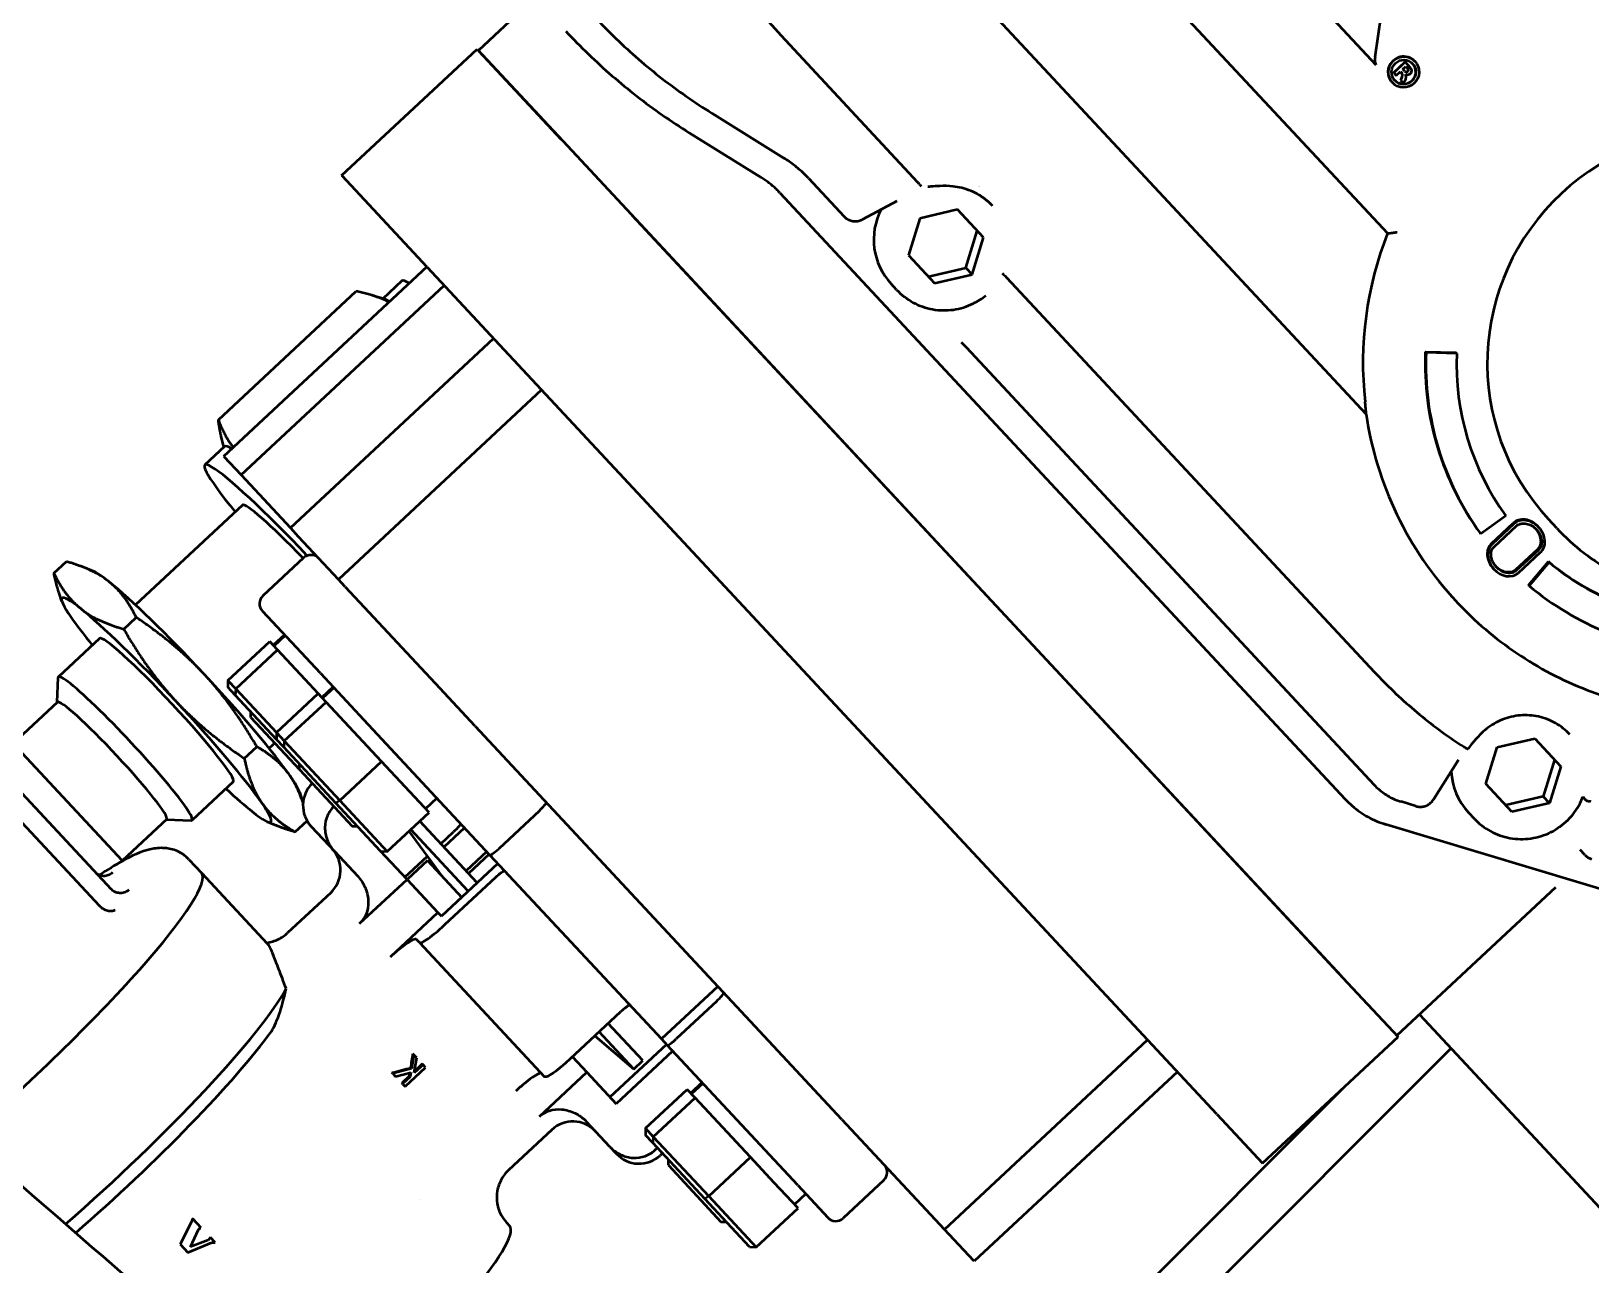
# Model space of a CAD drawing. Header units: inches. Extents: x 11 to 1621, y 11 to 1332.
# Drawn here: x 1280.758 to 1284.736, y 399.071 to 402.217 of the extents above; entities that cross this region are included whole.
import ezdxf

# ---------------------------------------------------------------- set-up
doc = ezdxf.new("R2010")
doc.units = ezdxf.units.IN
doc.header["$LTSCALE"] = 48
doc.header["$MEASUREMENT"] = 0
doc.layers.add('Visible (ANSI)', color=7, linetype='Continuous', lineweight=50)

msp = doc.modelspace()

# ---------------------------------------------------------------- linework, layer by layer
at = {"layer": 'Visible (ANSI)'}
for p, q in [((1282.501214, 403.541894), (1284.217169, 401.701757)), ((1284.162608, 401.240719), (1282.423725, 403.105443)), ((1284.185687, 402.152081), (1284.209624, 402.31575)), ((1282.031011, 402.29188), (1281.898226, 402.168056)), ((1284.079414, 402.247158), (1284.187138, 402.131638)), ((1283.019457, 401.831596), (1282.670322, 402.205998)), ((1281.54943, 401.849364), (1281.894951, 402.171568)), ((1281.894951, 402.171568), (1281.8961, 402.170336)), ((1281.8961, 402.170336), (1282.113389, 401.937322)), ((1282.109885, 401.94108), (1281.899605, 402.166578)), ((1284.232842, 402.111469), (1284.262323, 402.13896)), ((1284.262498, 402.138772), (1284.233018, 402.111281)), ((1284.23946, 402.104372), (1284.250167, 402.114465)), ((1284.250167, 402.114465), (1284.2543, 402.110033)), ((1284.256515, 402.120384), (1284.264116, 402.127471)), ((1284.261537, 402.114998), (1284.256515, 402.120384)), ((1284.262498, 402.138772), (1284.262323, 402.13896)), ((1284.276345, 402.123923), (1284.262498, 402.138772)), ((1284.264116, 402.127471), (1284.269711, 402.121471)), ((1284.287556, 402.140154), (1284.287381, 402.140342)), ((1284.229597, 402.086106), (1284.229422, 402.086294)), ((1284.232842, 402.111469), (1284.233018, 402.111281)), ((1284.233018, 402.111281), (1284.23946, 402.104372)), ((1284.25049, 402.092545), (1284.250314, 402.092733)), ((1284.25049, 402.092545), (1284.257537, 402.084988)), ((1282.677594, 401.893842), (1282.494018, 402.008003)), ((1282.619978, 401.844106), (1282.436402, 401.958268)), ((1282.113389, 401.937322), (1282.264016, 401.775795)), ((1281.54943, 401.849364), (1281.550578, 401.848132)), ((1281.767868, 401.615118), (1281.550578, 401.848132)), ((1282.740496, 401.842107), (1282.831048, 401.745002)), ((1282.667138, 401.805319), (1284.109594, 400.258474)), ((1282.264016, 401.775795), (1284.127459, 399.777496)), ((1282.965316, 401.783762), (1282.878251, 401.737229)), ((1283.120024, 401.76214), (1283.024411, 401.739692)), ((1283.186574, 401.690774), (1283.120024, 401.76214)), ((1284.100839, 399.806043), (1282.290637, 401.747247)), ((1283.024411, 401.739692), (1282.995348, 401.645878)), ((1283.14174, 401.613873), (1283.170803, 401.707687)), ((1283.157511, 401.59696), (1283.186574, 401.690774)), ((1282.995348, 401.645878), (1283.061898, 401.574512)), ((1281.766801, 401.616262), (1281.248519, 401.132956)), ((1281.767868, 401.615118), (1281.918494, 401.453591)), ((1283.046127, 401.591425), (1283.14174, 401.613873)), ((1283.061898, 401.574512), (1283.157511, 401.59696)), ((1283.14174, 401.613873), (1283.157511, 401.59696)), ((1281.292855, 401.085412), (1281.811137, 401.568718)), ((1281.703359, 401.580231), (1281.654878, 401.535022)), ((1282.965084, 401.55797), (1282.951065, 401.573004)), ((1283.245341, 401.589366), (1284.183913, 400.582869)), ((1281.23504, 401.226144), (1281.58644, 401.55383)), ((1281.659578, 401.533553), (1281.627815, 401.543484)), ((1283.781938, 399.455292), (1281.918494, 401.453591)), ((1281.418873, 400.950274), (1281.937155, 401.43358)), ((1283.130044, 401.424369), (1283.14231, 401.411215)), ((1283.14231, 401.411215), (1284.182952, 400.295263)), ((1284.313741, 401.399901), (1284.392109, 401.397501)), ((1284.315494, 401.398022), (1284.313741, 401.399901)), ((1284.393861, 401.395622), (1284.315494, 401.398022)), ((1284.393861, 401.395622), (1284.392109, 401.397501)), ((1282.059633, 401.302238), (1281.541351, 400.818932)), ((1281.249028, 401.156561), (1281.242475, 401.184148)), ((1281.250829, 401.15824), (1281.200548, 401.111352)), ((1281.248965, 401.132478), (1281.248519, 401.132956)), ((1281.248965, 401.132478), (1281.292855, 401.085412)), ((1281.292855, 401.085412), (1281.418873, 400.950274)), ((1281.296454, 401.008506), (1281.02361, 400.754075)), ((1284.518991, 400.981315), (1284.455345, 400.934973)), ((1284.482633, 400.910899), (1284.538142, 400.962668)), ((1284.539894, 400.960789), (1284.484385, 400.90902)), ((1284.539894, 400.960789), (1284.538142, 400.962668)), ((1284.64911, 400.949921), (1284.628082, 400.97247)), ((1281.418873, 400.950274), (1281.419549, 400.949549)), ((1281.439619, 400.928026), (1281.419549, 400.949549)), ((1281.541351, 400.818932), (1281.439619, 400.928026)), ((1284.455345, 400.934973), (1284.453593, 400.936852)), ((1284.489173, 400.902452), (1284.54608, 400.955557)), ((1284.603147, 400.951907), (1284.601395, 400.953786)), ((1284.484385, 400.90902), (1284.482633, 400.910899)), ((1284.544122, 400.84355), (1284.601158, 400.896742)), ((1284.60291, 400.894862), (1284.545874, 400.841671)), ((1284.606819, 400.887518), (1284.550483, 400.834985)), ((1284.60291, 400.894862), (1284.601158, 400.896742)), ((1280.815513, 400.834929), (1280.847316, 400.864585)), ((1280.917985, 400.838861), (1280.89432, 400.848638)), ((1281.452437, 400.873871), (1281.348781, 400.77721)), ((1284.487078, 400.847183), (1284.48883, 400.845304)), ((1284.545874, 400.841671), (1284.544122, 400.84355)), ((1284.576874, 400.804649), (1284.627543, 400.864908)), ((1284.629295, 400.863029), (1284.578626, 400.80277)), ((1284.629295, 400.863029), (1284.627543, 400.864908)), ((1281.558848, 400.800169), (1281.541351, 400.818932)), ((1284.578626, 400.80277), (1284.576874, 400.804649)), ((1280.836245, 400.762638), (1280.828142, 400.786926)), ((1281.558848, 400.800169), (1281.800108, 400.541449)), ((1284.392477, 400.763305), (1284.394229, 400.761426)), ((1280.993583, 400.692612), (1281.025385, 400.722268)), ((1281.34742, 400.738259), (1281.348178, 400.737446)), ((1281.495375, 400.579598), (1281.348178, 400.737446)), ((1280.932098, 400.668738), (1280.827017, 400.570749)), ((1281.259425, 400.561303), (1281.365961, 400.66065)), ((1281.385932, 400.639233), (1281.365961, 400.66065)), ((1281.403606, 400.678007), (1281.374813, 400.651157)), ((1281.375606, 400.650306), (1281.4044, 400.677156)), ((1281.405637, 400.67583), (1281.376843, 400.64898)), ((1281.279396, 400.539887), (1281.385932, 400.639233)), ((1281.456611, 400.563439), (1281.385932, 400.639233)), ((1280.824337, 400.505626), (1280.826315, 400.56885)), ((1281.48987, 400.527774), (1281.456611, 400.563439)), ((1281.495375, 400.579598), (1281.594788, 400.47299)), ((1281.259425, 400.561303), (1281.25938, 400.544033)), ((1281.278137, 400.523919), (1281.25938, 400.544033)), ((1281.259425, 400.561303), (1281.279396, 400.539887)), ((1281.279396, 400.539887), (1281.278137, 400.523919)), ((1281.383289, 400.411157), (1281.278137, 400.523919)), ((1281.279396, 400.539887), (1281.383334, 400.428427)), ((1281.383334, 400.428427), (1281.48987, 400.527774)), ((1281.509841, 400.506357), (1281.48987, 400.527774)), ((1281.527515, 400.545131), (1281.498722, 400.518281)), ((1281.499515, 400.51743), (1281.528309, 400.54428)), ((1281.529545, 400.542954), (1281.500752, 400.516104)), ((1281.890351, 400.444676), (1281.800108, 400.541449)), ((1280.824878, 400.506131), (1280.711762, 400.400648)), ((1281.403305, 400.407011), (1281.509841, 400.506357)), ((1281.58052, 400.430563), (1281.509841, 400.506357)), ((1281.317821, 400.466931), (1281.318307, 400.480842)), ((1281.317821, 400.466931), (1281.44173, 400.334055)), ((1281.927546, 400.116151), (1281.594788, 400.47299)), ((1281.890351, 400.444676), (1282.732162, 399.541944)), ((1281.383334, 400.428427), (1281.383289, 400.411157)), ((1281.402046, 400.391043), (1281.383289, 400.411157)), ((1281.383334, 400.428427), (1281.403305, 400.407011)), ((1281.403305, 400.407011), (1281.402046, 400.391043)), ((1281.403305, 400.407011), (1281.544663, 400.255423)), ((1281.651199, 400.354769), (1281.58052, 400.430563)), ((1284.497235, 400.391192), (1284.59285, 400.413641)), ((1284.59285, 400.413641), (1284.659402, 400.342273)), ((1280.647553, 400.365975), (1280.961681, 400.029114)), ((1280.990021, 400.102253), (1280.712032, 400.400359)), ((1281.301201, 400.362731), (1281.333004, 400.392388)), ((1281.378754, 400.401588), (1281.364609, 400.388398)), ((1281.534811, 400.24867), (1281.402046, 400.391043)), ((1284.468171, 400.297375), (1284.497235, 400.391192)), ((1281.44173, 400.334055), (1281.442216, 400.347966)), ((1281.44173, 400.334055), (1281.575982, 400.190088)), ((1281.544663, 400.255423), (1281.651199, 400.354769)), ((1281.711893, 400.289683), (1281.651199, 400.354769)), ((1284.398018, 400.358641), (1284.334695, 400.257784)), ((1284.643631, 400.359185), (1284.614567, 400.265369)), ((1284.659402, 400.342273), (1284.630338, 400.248456)), ((1280.932386, 399.986105), (1280.618258, 400.322966)), ((1281.273097, 400.303061), (1281.168017, 400.205072)), ((1281.772586, 400.224597), (1281.711893, 400.289683)), ((1284.534723, 400.226008), (1284.468171, 400.297375)), ((1281.441821, 400.277115), (1281.449924, 400.252827)), ((1281.544663, 400.255423), (1281.534811, 400.24867)), ((1281.648819, 400.126411), (1281.534811, 400.24867)), ((1281.544663, 400.255423), (1281.666051, 400.125251)), ((1281.792528, 400.26094), (1281.763734, 400.23409)), ((1284.289943, 400.240954), (1284.251751, 400.252475)), ((1284.614567, 400.265369), (1284.518952, 400.24292)), ((1284.630338, 400.248456), (1284.534723, 400.226008)), ((1284.630338, 400.248456), (1284.614567, 400.265369)), ((1281.103406, 400.207446), (1280.99029, 400.101964)), ((1281.102865, 400.206941), (1281.166073, 400.204504)), ((1281.666051, 400.125251), (1281.772586, 400.224597)), ((1282.053811, 400.228977), (1281.950155, 400.132315)), ((1284.423891, 400.224502), (1284.43791, 400.209469)), ((1281.360081, 400.200892), (1281.383746, 400.191115)), ((1281.43075, 400.175168), (1281.461254, 400.203613)), ((1281.472015, 400.18901), (1281.530971, 400.125788)), ((1281.575982, 400.190088), (1281.589893, 400.189602)), ((1281.808704, 400.058865), (1281.721512, 400.176969)), ((1281.872483, 400.023677), (1281.725803, 400.180971)), ((1281.895517, 400.045157), (1281.748838, 400.202452)), ((1281.802524, 400.144881), (1281.83491, 400.175081)), ((1281.862856, 400.185522), (1281.810315, 400.136526)), ((1285.042446, 399.944043), (1284.212729, 400.194334)), ((1281.530971, 400.125788), (1281.590455, 400.061999)), ((1281.716333, 400.054012), (1281.648819, 400.126411)), ((1281.648819, 400.126411), (1281.666051, 400.125251)), ((1281.919471, 400.124811), (1281.866929, 400.075815)), ((1284.720576, 400.116591), (1284.70831, 400.129746)), ((1281.160111, 400.104962), (1281.192056, 400.070705)), ((1281.711098, 400.059625), (1281.768574, 400.113222)), ((1281.768429, 400.102055), (1281.7166, 400.053725)), ((1281.768429, 400.102055), (1281.85592, 400.008232)), ((1281.775404, 400.103971), (1281.770717, 400.099601)), ((1281.948059, 400.094153), (1281.804092, 399.959902)), ((1281.925678, 400.118154), (1281.873136, 400.069158)), ((1281.927546, 400.116151), (1282.365026, 399.647011)), ((1281.192056, 400.070705), (1281.359765, 399.890858)), ((1281.5954, 399.94124), (1281.716333, 400.054012)), ((1281.716333, 400.054012), (1281.795166, 399.969474)), ((1281.813076, 399.938722), (1281.942647, 400.059548)), ((1281.521829, 400.020135), (1281.411691, 399.91743)), ((1284.646012, 400.033593), (1284.240913, 399.655832)), ((1281.674233, 399.856702), (1281.795166, 399.969474)), ((1281.795166, 399.969474), (1281.804092, 399.959902)), ((1281.411646, 399.917389), (1281.411649, 399.917391)), ((1281.747884, 399.893177), (1281.740053, 399.901575)), ((1281.747884, 399.893177), (1282.067332, 399.550611)), ((1282.508994, 399.781262), (1282.365026, 399.647011)), ((1284.127459, 399.777496), (1284.244188, 399.65232)), ((1282.506362, 399.743676), (1282.402705, 399.647014)), ((1282.132524, 399.596156), (1282.262094, 399.716983)), ((1282.318182, 399.591905), (1282.229708, 399.686782)), ((1284.2985, 399.709533), (1285.080267, 398.87119)), ((1282.195758, 399.655123), (1282.295147, 399.570425)), ((1282.295147, 399.570425), (1282.206673, 399.665302)), ((1282.365026, 399.647011), (1282.380096, 399.63085)), ((1283.898666, 399.330116), (1284.244188, 399.65232)), ((1281.733302, 399.606904), (1281.731489, 399.608848)), ((1282.377982, 399.633118), (1282.234014, 399.498866)), ((1282.393726, 399.616234), (1282.249759, 399.481982)), ((1282.712854, 399.274011), (1282.380096, 399.63085)), ((1282.741493, 397.985417), (1284.379136, 399.623061)), ((1283.087021, 399.161404), (1283.605303, 399.64471)), ((1281.727789, 399.571673), (1281.679794, 399.559277)), ((1281.711226, 399.52557), (1281.763602, 399.574411)), ((1281.727789, 399.571673), (1281.726036, 399.573552)), ((1281.733302, 399.606904), (1281.727789, 399.571673)), ((1281.740948, 399.598705), (1281.733302, 399.606904)), ((1281.734423, 399.56026), (1281.740948, 399.598705)), ((1281.757089, 399.581395), (1281.734423, 399.56026)), ((1281.755322, 399.58329), (1281.735137, 399.564467)), ((1281.757089, 399.581395), (1281.755322, 399.58329)), ((1281.763602, 399.574411), (1281.757089, 399.581395)), ((1282.138282, 399.601526), (1282.175104, 399.56204)), ((1282.295147, 399.570425), (1282.318182, 399.591905)), ((1281.679794, 399.559277), (1281.677972, 399.561231)), ((1281.679794, 399.559277), (1281.687156, 399.551382)), ((1281.687156, 399.551382), (1281.726217, 399.561691)), ((1281.722549, 399.552728), (1281.702947, 399.534449)), ((1281.704713, 399.532554), (1281.702947, 399.534449)), ((1281.724316, 399.550834), (1281.704713, 399.532554)), ((1281.704713, 399.532554), (1281.711226, 399.52557)), ((1281.724316, 399.550834), (1281.722549, 399.552728)), ((1281.726217, 399.561691), (1281.724316, 399.550834)), ((1282.054172, 399.449268), (1282.175104, 399.56204)), ((1282.175104, 399.56204), (1282.249759, 399.481982)), ((1282.468696, 399.535838), (1282.439903, 399.508988)), ((1282.440696, 399.508137), (1282.46949, 399.534987)), ((1282.470726, 399.533661), (1282.441933, 399.506811)), ((1282.825714, 399.441621), (1282.732162, 399.541944)), ((1283.681295, 399.563219), (1283.163013, 399.079913)), ((1282.324515, 399.419134), (1282.431051, 399.518481)), ((1282.344486, 399.397718), (1282.451022, 399.497064)), ((1282.451022, 399.497064), (1282.431051, 399.518481)), ((1282.521701, 399.42127), (1282.451022, 399.497064)), ((1284.106922, 399.524318), (1282.672375, 398.089771)), ((1283.781938, 399.455292), (1283.898666, 399.330116)), ((1282.085686, 399.415473), (1281.975467, 399.312692)), ((1282.233775, 399.372122), (1282.174291, 399.435911)), ((1282.324515, 399.419134), (1282.32447, 399.401864)), ((1282.324515, 399.419134), (1282.344486, 399.397718)), ((1282.59238, 399.345476), (1282.521701, 399.42127)), ((1282.825714, 399.441621), (1283.07572, 399.173523)), ((1282.233775, 399.372122), (1282.250675, 399.354)), ((1282.343227, 399.38175), (1282.32447, 399.401864)), ((1282.344486, 399.397718), (1282.343227, 399.38175)), ((1282.475992, 399.239376), (1282.343227, 399.38175)), ((1282.344486, 399.397718), (1282.485845, 399.24613)), ((1282.34913, 399.363874), (1282.354889, 399.369244)), ((1282.367721, 399.355484), (1282.361962, 399.350113)), ((1282.382911, 399.324762), (1282.383397, 399.338673)), ((1282.485845, 399.24613), (1282.59238, 399.345476)), ((1282.653074, 399.28039), (1282.59238, 399.345476)), ((1281.975504, 399.312726), (1281.975508, 399.312729)), ((1282.382911, 399.324762), (1282.517163, 399.180795)), ((1282.713768, 399.215304), (1282.653074, 399.28039)), ((1282.733709, 399.251647), (1282.704916, 399.224797)), ((1282.712854, 399.274011), (1282.789895, 399.191395)), ((1282.932502, 399.286696), (1282.828846, 399.190035)), ((1281.749463, 399.236519), (1281.749487, 399.236541)), ((1282.485845, 399.24613), (1282.475992, 399.239376)), ((1282.59, 399.117118), (1282.475992, 399.239376)), ((1282.485845, 399.24613), (1282.607232, 399.115958)), ((1282.607232, 399.115958), (1282.713768, 399.215304)), ((1281.166485, 399.180713), (1281.13792, 399.123676)), ((1281.166485, 399.180713), (1281.166034, 399.181196)), ((1281.168177, 399.186183), (1281.166485, 399.180713)), ((1281.168177, 399.186183), (1281.167682, 399.186715)), ((1281.170979, 399.187794), (1281.170453, 399.188358)), ((1281.19152, 399.165767), (1281.170979, 399.187794)), ((1281.969867, 399.178877), (1281.969867, 399.178877)), ((1281.969867, 399.178877), (1281.977853, 399.170313)), ((1282.517163, 399.180795), (1282.531074, 399.180309)), ((1283.087021, 399.161404), (1283.07572, 399.173523)), ((1281.163937, 399.117043), (1281.184806, 399.161255)), ((1281.209132, 399.134015), (1281.163937, 399.117043)), ((1281.184806, 399.161255), (1281.185816, 399.162469)), ((1281.185816, 399.162469), (1281.186929, 399.163413)), ((1281.186929, 399.163413), (1281.18862, 399.164575)), ((1281.18862, 399.164575), (1281.189406, 399.164582)), ((1281.189406, 399.164582), (1281.190287, 399.164617)), ((1281.209132, 399.134015), (1281.208687, 399.134492)), ((1281.215296, 399.14027), (1281.209132, 399.134015)), ((1281.215296, 399.14027), (1281.21477, 399.140834)), ((1281.226597, 399.128151), (1281.215296, 399.14027)), ((1283.14936, 399.094554), (1283.087021, 399.161404)), ((1281.13792, 399.123676), (1281.137744, 399.123865)), ((1281.13792, 399.123676), (1281.157432, 399.102752)), ((1281.157432, 399.102752), (1281.218404, 399.127769)), ((1281.218404, 399.127769), (1281.226597, 399.128151)), ((1282.59, 399.117118), (1282.607232, 399.115958)), ((1283.163013, 399.079913), (1283.14936, 399.094554))]:
    msp.add_line(p, q, dxfattribs=at)
for radius in [48.3125, 46.34375, 42.829288, 42.579288, 42.279288]:
    msp.add_circle((1247.196979, 358.380235), radius, dxfattribs=at)
for centre, radius, start, end in [((1281.471232, 400.853716), 0.027559, 43, 133), ((1281.367576, 400.757055), 0.027559, 133, 223), ((1247.196979, 358.380235), 51.6875, 46.9055918, 54.6749842), ((1281.529602, 400.242711), 0.07874, 134.432544, 223), ((1281.468129, 400.077722), 0.07874, 313, 43), ((1247.196979, 358.380235), 50.625, 46.945601, 54.5628914), ((1282.139387, 399.357886), 0.07874, 43, 133), ((1282.308261, 399.4077), 0.07874, 223, 313), ((1282.913707, 399.306851), 0.027559, 313, 43), ((1282.81005, 399.21019), 0.027559, 223, 313)]:
    msp.add_arc(centre, radius, start, end, dxfattribs=at)
for centre, major_axis, ratio, start_param, end_param in [((1283.678093, 403.145759), (-1.007771, -0.939762), 0.99144486, 5.46154552, 6.28318531), ((1284.258401, 402.113318), (-0.028979, -0.027024), 0.99144486, 3.14159265, 6.28318531), ((1284.220979, 402.144605), (-0.026537, -0.024746), 0.99144486, 5.31991344, 5.89561957), ((1284.258401, 402.113318), (-0.022737, -0.021203), 0.99144486, 0.00416795, 3.1374247), ((1284.265187, 402.118754), (-0.003826, -0.003568), 0.99144486, 0, 2.97860611), ((1284.265362, 402.118566), (0.004349, 0.002905), 0.99189357, 3.3045792, 6.28318531), ((1284.268409, 402.116542), (0.007936, 0.007381), 0.99144489, 4.81972955, 6.28318531), ((1284.238672, 402.104314), (0.012114, 0.011296), 0.99144486, 4.74959276, 5.89483034), ((1284.238847, 402.104126), (0.015452, 0.005907), 0.99389083, 5.13794773, 6.28318531), ((1284.243593, 402.10041), (-0.015337, -0.014302), 0.99144486, 1.55551718, 2.72120886), ((1284.268351, 402.118253), (-0.008818, -0.008254), 0.99144492, 0.39684615, 1.57079633), ((1285.059983, 401.375225), (0.431902, 0.402755), 0.99144486, 0, 3.14159265), ((1283.073438, 401.687118), (0.122372, 0.114114), 0.99144486, 0.17342022, 0.17348712), ((1283.073438, 401.687118), (-0.122372, -0.114114), 0.99144486, 5.05902579, 6.28318531), ((1283.094466, 401.664568), (0.115174, 0.107401), 0.99144486, 0, 0.00002405), ((1285.056479, 401.378984), (-0.662249, -0.617558), 0.99144486, 5.16218584, 5.64696599), ((1281.969764, 401.294546), (-0.266406, 0.285685), 0.08492035, 5.98781034, 6.28318531), ((1281.919483, 401.247658), (-0.266406, 0.285685), 0.08492035, 5.98781034, 6.13502424), ((1285.058231, 401.377104), (-0.547076, -0.510156), 0.99144486, 5.49778714, 6.16101226), ((1285.059983, 401.375225), (-0.547076, -0.510156), 0.99144486, 5.49778714, 6.16101226), ((1285.059983, 401.375225), (-0.489489, -0.456456), 0.99144486, 5.49778714, 6.16101226), ((1285.054726, 401.380863), (-0.662249, -0.617558), 0.99144486, 5.68451725, 6.28318531), ((1281.517234, 400.872555), (-0.266406, 0.285685), 0.08492035, 5.98781034, 6.28318531), ((1281.466953, 400.825667), (-0.266406, 0.285685), 0.08492035, 4.82265979, 7.15948337), ((1281.466953, 400.825667), (-0.1705, 0.182838), 0.08492035, 4.89400286, 6.28318531), ((1284.572361, 400.927622), (0.034521, -0.034751), 0.7975631, 1.53200562, 3.13079937), ((1284.574114, 400.925743), (0.034521, -0.034751), 0.7975631, 1.53200562, 3.13079937), ((1284.575019, 400.924772), (0.032258, -0.036861), 0.79756308, 6.26774272, 7.89268932), ((1284.515206, 400.874318), (0.032258, -0.036861), 0.79756308, 3.15238793, 4.75109667), ((1284.516958, 400.872439), (0.032258, -0.036861), 0.79756308, 3.15238793, 4.75109667), ((1284.517861, 400.871471), (0.034521, -0.034751), 0.79756308, 4.67368129, 6.21734593), ((1285.058231, 401.377104), (-0.489489, -0.456456), 0.99144486, 0.12217305, 0.43633231), ((1285.059983, 401.375225), (-0.489489, -0.456456), 0.99144486, 0.12217305, 0.43633231), ((1281.175469, 400.553853), (-0.266406, 0.285685), 0.08492035, 5.75958653, 6.09937959), ((1281.175469, 400.553853), (0.266406, -0.285685), 0.08492035, 1.57079633, 2.61799388), ((1285.059983, 401.375225), (-0.547076, -0.510156), 0.99144486, 0.12217305, 0.43633231), ((1281.102597, 400.4859), (-0.266406, 0.285685), 0.08492035, 5.75958653, 6.80678408), ((1281.102597, 400.4859), (0.266406, -0.285685), 0.08492035, 3.66519143, 4.01789071), ((1281.102597, 400.4859), (-0.266406, 0.285685), 0.08492035, 4.71238898, 5.75958653), ((1281.102597, 400.4859), (0.1705, -0.182838), 0.08492035, 0, 3.14159265), ((1280.997517, 400.387911), (0.1705, -0.182838), 0.08492035, 6.19785357, 9.51010969), ((1281.175469, 400.553853), (0.266406, -0.285685), 0.08492035, 0.52359878, 1.57079633), ((1280.964142, 400.356788), (0.139264, -0.149342), 0.08492035, 0, 3.14159265), ((1281.102597, 400.4859), (-0.266406, 0.285685), 0.08492035, 3.66519143, 4.71238898), ((1284.546263, 400.338616), (-0.122372, -0.114114), 0.99144486, 5.58262456, 6.28318531), ((1281.102597, 400.4859), (0.266406, -0.285685), 0.08492035, 5.40688725, 5.75958653), ((1281.175469, 400.553853), (0.266406, -0.285685), 0.08492035, 0.18380571, 0.52359878), ((1281.102597, 400.4859), (0.266406, -0.285685), 0.08492035, 5.75958653, 6.80678408), ((1282.051358, 400.231607), (0.020155, 0.018795), 0.13052619, 4.71238898, 6.28318531), ((1281.947701, 400.134946), (-0.020155, -0.018795), 0.13052619, 0, 1.57079633), ((1280.986605, 400.099067), (-0.03751, 0.040224), 0.08492035, 4.68610738, 4.71238898), ((1280.68817, 399.600824), (0.503885, 0.469881), 0.13052619, 4.40185872, 6.28318531), ((1280.68817, 399.600824), (0.503885, 0.469881), 0.13052619, 4.40185872, 6.28318531), ((1280.914445, 399.358174), (0.503885, 0.469881), 0.13052619, 4.45497705, 5.92604069), ((1282.503908, 399.746306), (0.020155, 0.018795), 0.13052619, 4.71238898, 6.28318531), ((1280.941066, 399.329627), (-0.475092, -0.44303), 0.13052619, 1.30307097, 2.56237613), ((1282.400252, 399.649645), (-0.020155, -0.018795), 0.13052619, 0, 1.57079633), ((1281.630157, 399.673644), (-0.157015, -1.061421), 0.10236949, 1.49150932, 1.5248609), ((1281.569903, 399.744912), (-1.733513, -0.434332), 0.11446195, 1.60448149, 1.63227825), ((1281.689029, 399.610818), (-0.115393, -0.670897), 0.06317332, 1.49497394, 1.5075119), ((1281.170308, 399.185707), (0.000671, 0.002087), 0.99555668, 0, 1.65411867), ((1281.502761, 398.727282), (0.475092, 0.44303), 0.13052619, 4.56932724, 6.28318531)]:
    msp.add_ellipse(centre, major_axis=major_axis, ratio=ratio, start_param=start_param, end_param=end_param, dxfattribs=at)
for major_axis in [(0.028979, 0.027024), (0.022737, 0.021203)]:
    msp.add_ellipse((1284.258577, 402.11313), major_axis=major_axis, ratio=0.99144486, dxfattribs=at)
for points, knots in [([(1282.194852, 402.254056), (1282.212512, 402.235118), (1282.230672, 402.216647), (1282.267941, 402.180689), (1282.287052, 402.163201), (1282.32617, 402.129258), (1282.346179, 402.112801), (1282.387038, 402.080966), (1282.40789, 402.065586), (1282.450379, 402.035946), (1282.472017, 402.021685), (1282.494018, 402.008003)], [4.712388983, 4.712388983, 4.712388983, 4.712388983, 4.76474886, 4.76474886, 4.817108737, 4.817108737, 4.869468614, 4.869468614, 4.921828491, 4.921828491, 4.974188368, 4.974188368, 4.974188368, 4.974188368]), ([(1281.619212, 398.486213), (1281.568339, 398.533314), (1281.517373, 398.579987), (1281.156158, 398.907791), (1280.843724, 399.175823), (1280.206366, 399.731027), (1279.881965, 400.018295), (1279.332268, 400.552792), (1279.102364, 400.792182), (1278.747836, 401.202809), (1278.617995, 401.362825), (1278.380418, 401.678241), (1278.271656, 401.832319), (1278.121855, 402.05997), (1278.077787, 402.128973), (1278.034577, 402.19877)], [7.56738967, 7.56738967, 7.56738967, 7.56738967, 8.1036812, 8.1036812, 11.36366264, 11.36366264, 14.83606707, 14.83606707, 17.44448539, 17.44448539, 19.00566452, 19.00566452, 20.37682573, 20.37682573, 20.96143669, 20.96143669, 20.96143669, 20.96143669]), ([(1282.121495, 402.217268), (1282.140083, 402.197334), (1282.159198, 402.177891), (1282.198429, 402.14004), (1282.218545, 402.121632), (1282.259722, 402.085902), (1282.280783, 402.06858), (1282.323793, 402.03507), (1282.345742, 402.018881), (1282.390467, 401.987681), (1282.413243, 401.97267), (1282.436402, 401.958268)], [4.712388982, 4.712388982, 4.712388982, 4.712388982, 4.764748859, 4.764748859, 4.817108737, 4.817108737, 4.869468614, 4.869468614, 4.921828491, 4.921828491, 4.974188368, 4.974188368, 4.974188368, 4.974188368]), ([(1282.740496, 401.842107), (1282.736783, 401.846089), (1282.732965, 401.849972), (1282.725129, 401.857533), (1282.721111, 401.86121), (1282.712886, 401.868346), (1282.708679, 401.871806), (1282.700088, 401.8785), (1282.695704, 401.881734), (1282.68677, 401.887966), (1282.68222, 401.890965), (1282.677594, 401.893842)], [1.570796327, 1.570796327, 1.570796327, 1.570796327, 1.623156204, 1.623156204, 1.675516082, 1.675516082, 1.727875959, 1.727875959, 1.780235837, 1.780235837, 1.832595715, 1.832595715, 1.832595715, 1.832595715]), ([(1282.667138, 401.805319), (1282.664355, 401.808304), (1282.661492, 401.811216), (1282.655617, 401.816884), (1282.652605, 401.81964), (1282.646438, 401.824991), (1282.643284, 401.827585), (1282.636843, 401.832604), (1282.633556, 401.835028), (1282.626858, 401.839701), (1282.623446, 401.841949), (1282.619978, 401.844106)], [1.570796327, 1.570796327, 1.570796327, 1.570796327, 1.623156204, 1.623156204, 1.675516082, 1.675516082, 1.727875959, 1.727875959, 1.780235837, 1.780235837, 1.832595715, 1.832595715, 1.832595715, 1.832595715]), ([(1283.024116, 401.825901), (1283.025183, 401.824393), (1283.026327, 401.823147), (1283.027598, 401.8221), (1283.027686, 401.822029), (1283.027773, 401.82196)], [-0.0647177982, -0.0647177982, -0.0647177982, -0.0647177982, -0.0486830326, -0.0486830326, -0.047495252, -0.047495252, -0.047495252, -0.047495252]), ([(1283.176195, 401.799048), (1283.162369, 401.807354), (1283.146901, 401.813605), (1283.123913, 401.8192), (1283.116608, 401.820481), (1283.097622, 401.822696), (1283.085823, 401.822875), (1283.067027, 401.8221), (1283.059333, 401.821369), (1283.05002, 401.820487), (1283.047443, 401.82023), (1283.045018, 401.820019)], [0, 0, 0, 0, 0.124156791, 0.124156791, 0.18033745, 0.18033745, 0.272325394, 0.272325394, 0.348034512, 0.348034512, 0.380829585, 0.380829585, 0.380829585, 0.380829585]), ([(1283.209637, 401.771972), (1283.207675, 401.774076), (1283.205654, 401.776125), (1283.2015, 401.780108), (1283.199368, 401.782041), (1283.194998, 401.785786), (1283.192761, 401.787597), (1283.188188, 401.791093), (1283.185852, 401.792777), (1283.18109, 401.796013), (1283.178664, 401.797565), (1283.176195, 401.799048)], [1.570820379, 1.570820379, 1.570820379, 1.570820379, 1.626221042, 1.626221042, 1.681621706, 1.681621706, 1.737022369, 1.737022369, 1.792423032, 1.792423032, 1.847823695, 1.847823695, 1.847823695, 1.847823695]), ([(1284.64911, 400.949921), (1284.691717, 400.904229), (1284.741731, 400.865461), (1284.851532, 400.805657), (1284.911304, 400.784643), (1285.034606, 400.762463), (1285.098119, 400.761332), (1285.222499, 400.779071), (1285.28334, 400.797976), (1285.396189, 400.853934), (1285.448167, 400.891004), (1285.537957, 400.979573), (1285.575748, 401.031065), (1285.633263, 401.143238), (1285.652988, 401.203896), (1285.67234, 401.328195), (1285.671994, 401.391811), (1285.651264, 401.515525), (1285.630922, 401.575607), (1285.577661, 401.676081), (1285.547762, 401.71806), (1285.512913, 401.75543)], [4.71238898, 4.71238898, 4.71238898, 4.71238898, 5.03139406, 5.03139406, 5.35059984, 5.35059984, 5.67032244, 5.67032244, 5.99066489, 5.99066489, 6.311486, 6.311486, 6.63246431, 6.63246431, 6.95322031, 6.95322031, 7.2734557, 7.2734557, 7.59307009, 7.59307009, 7.85398163, 7.85398163, 7.85398163, 7.85398163]), ([(1282.831048, 401.745002), (1282.833392, 401.742489), (1282.836068, 401.740288), (1282.841902, 401.73666), (1282.845058, 401.735234), (1282.85163, 401.733252), (1282.855044, 401.732695), (1282.861898, 401.732486), (1282.865336, 401.732832), (1282.872004, 401.734397), (1282.875233, 401.735616), (1282.878251, 401.737229)], [4.71238898, 4.71238898, 4.71238898, 4.71238898, 4.97418837, 4.97418837, 5.23598776, 5.23598776, 5.49778714, 5.49778714, 5.75958653, 5.75958653, 6.02138592, 6.02138592, 6.02138592, 6.02138592]), ([(1284.241737, 401.704276), (1284.241689, 401.704266), (1284.24164, 401.704257), (1284.239648, 401.703882), (1284.237686, 401.703534), (1284.233856, 401.7029), (1284.231987, 401.702612), (1284.227644, 401.702006), (1284.225262, 401.701726), (1284.221485, 401.701412), (1284.220025, 401.70135), (1284.217978, 401.701426), (1284.217364, 401.701548), (1284.217169, 401.701757)], [-0.1721933898, -0.1721933898, -0.1721933898, -0.1721933898, -0.1718184134, -0.1718184134, -0.1567125346, -0.1567125346, -0.1418902288, -0.1418902288, -0.1207682679, -0.1207682679, -0.102689002, -0.102689002, -0.0859092065, -0.0859092065, -0.0859092065, -0.0859092065]), ([(1283.239741, 401.594667), (1283.238577, 401.595635), (1283.237533, 401.596669), (1283.236204, 401.598233), (1283.235819, 401.598726), (1283.235461, 401.599223)], [0, 0, 0, 0, 0.0118767035, 0.0118767035, 0.0172490676, 0.0172490676, 0.0172490676, 0.0172490676]), ([(1283.169942, 395.871424), (1282.786393, 396.328523), (1282.398321, 396.787884), (1281.734841, 397.501835), (1281.465662, 397.76994), (1280.930716, 398.264984), (1280.66746, 398.495037), (1280.072, 399.0124), (1279.738315, 399.30025), (1279.241392, 399.76155), (1279.075682, 399.920975), (1278.706313, 400.296328), (1278.503775, 400.516294), (1278.164633, 400.920846), (1278.025467, 401.098059), (1277.818899, 401.382503), (1277.748923, 401.482817), (1277.68038, 401.585283)], [0, 0, 0, 0, 4.55194059, 4.55194059, 7.57945591, 7.57945591, 10.38222915, 10.38222915, 13.85463358, 13.85463358, 15.60562098, 15.60562098, 17.80394448, 17.80394448, 19.38597673, 19.38597673, 20.21481685, 20.21481685, 20.21481685, 20.21481685]), ([(1282.965084, 401.55797), (1282.977158, 401.545023), (1282.99133, 401.534036), (1283.02244, 401.517085), (1283.039375, 401.511128), (1283.074309, 401.504834), (1283.092305, 401.504509), (1283.127548, 401.509524), (1283.144787, 401.514875), (1283.172132, 401.528425), (1283.182861, 401.535351), (1283.192678, 401.543392)], [4.71238898, 4.71238898, 4.71238898, 4.71238898, 5.03124213, 5.03124213, 5.35032609, 5.35032609, 5.67000512, 5.67000512, 5.99039925, 5.99039925, 6.21838113, 6.21838113, 6.21838113, 6.21838113]), ([(1283.239741, 401.594667), (1283.241064, 401.59356), (1283.242381, 401.592366), (1283.244228, 401.590535), (1283.244792, 401.589953), (1283.245341, 401.589366)], [0.2220018111, 0.2220018111, 0.2220018111, 0.2220018111, 0.2356154016, 0.2356154016, 0.2418083512, 0.2418083512, 0.2418083512, 0.2418083512]), ([(1284.162608, 401.240719), (1284.162718, 401.240602), (1284.162796, 401.24069), (1284.162892, 401.241239), (1284.162909, 401.241701), (1284.162883, 401.243512), (1284.162762, 401.245301), (1284.16234, 401.250444), (1284.161924, 401.254572), (1284.161001, 401.26336), (1284.160492, 401.268026), (1284.160012, 401.272367)], [0.205824881, 0.205824881, 0.205824881, 0.205824881, 0.215221093, 0.215221093, 0.224617304, 0.224617304, 0.243409727, 0.243409727, 0.276878183, 0.276878183, 0.310346639, 0.310346639, 0.310346639, 0.310346639]), ([(1284.54608, 400.955557), (1284.548431, 400.957679), (1284.551242, 400.959338), (1284.557811, 400.961601), (1284.561607, 400.96215), (1284.569708, 400.961812), (1284.574005, 400.96092), (1284.582508, 400.957688), (1284.586708, 400.95535), (1284.592915, 400.950633), (1284.595142, 400.948625), (1284.59718, 400.946449)], [0, 0, 0, 0, 0.00030354202, 0.00030354202, 0.00061946464, 0.00061946464, 0.00093538727, 0.00093538727, 0.0012513099, 0.0012513099, 0.00144457289, 0.00144457289, 0.00144457289, 0.00144457289]), ([(1284.601158, 400.896742), (1284.60343, 400.898948), (1284.60527, 400.901644), (1284.60796, 400.90805), (1284.608757, 400.911801), (1284.608952, 400.919906), (1284.608344, 400.924253), (1284.605678, 400.93295), (1284.603621, 400.937294), (1284.599576, 400.943414), (1284.598037, 400.945417), (1284.596365, 400.9473)], [0, 0, 0, 0, 0.00030354202, 0.00030354202, 0.00061946464, 0.00061946464, 0.00093538727, 0.00093538727, 0.0012513099, 0.0012513099, 0.00141451934, 0.00141451934, 0.00141451934, 0.00141451934]), ([(1284.59718, 400.946449), (1284.599217, 400.944272), (1284.601075, 400.941919), (1284.605374, 400.935415), (1284.607431, 400.93107), (1284.610097, 400.922374), (1284.610705, 400.918027), (1284.61051, 400.909922), (1284.609712, 400.90617), (1284.607022, 400.899765), (1284.605182, 400.897069), (1284.60291, 400.894862)], [0, 0, 0, 0, 0.00019559799, 0.00019559799, 0.0005153376, 0.0005153376, 0.0008350772, 0.0008350772, 0.0011548168, 0.0011548168, 0.00146202621, 0.00146202621, 0.00146202621, 0.00146202621]), ([(1284.494787, 400.850852), (1284.492755, 400.853033), (1284.490903, 400.855391), (1284.486619, 400.861905), (1284.484572, 400.866254), (1284.481925, 400.874956), (1284.481327, 400.879305), (1284.48154, 400.887409), (1284.482346, 400.89116), (1284.485051, 400.897559), (1284.486897, 400.900251), (1284.489173, 400.902452)], [0, 0, 0, 0, 0.00019559799, 0.00019559799, 0.0005153376, 0.0005153376, 0.0008350772, 0.0008350772, 0.0011548168, 0.0011548168, 0.00146202621, 0.00146202621, 0.00146202621, 0.00146202621]), ([(1284.544122, 400.84355), (1284.541768, 400.841432), (1284.538954, 400.839777), (1284.532382, 400.837523), (1284.528585, 400.836979), (1284.520485, 400.837329), (1284.516189, 400.838227), (1284.507691, 400.841471), (1284.503495, 400.843815), (1284.497629, 400.848286), (1284.495707, 400.849984), (1284.493917, 400.85181)], [0, 0, 0, 0, 0.00030354202, 0.00030354202, 0.00061946464, 0.00061946464, 0.00093538727, 0.00093538727, 0.0012513099, 0.0012513099, 0.00141702244, 0.00141702244, 0.00141702244, 0.00141702244]), ([(1284.545874, 400.841671), (1284.54352, 400.839553), (1284.540706, 400.837898), (1284.534135, 400.835644), (1284.530338, 400.8351), (1284.522238, 400.83545), (1284.517941, 400.836348), (1284.509443, 400.839592), (1284.505247, 400.841936), (1284.499046, 400.846662), (1284.496823, 400.848673), (1284.494787, 400.850852)], [0, 0, 0, 0, 0.00030354202, 0.00030354202, 0.00061946464, 0.00061946464, 0.00093538727, 0.00093538727, 0.0012513099, 0.0012513099, 0.00144457289, 0.00144457289, 0.00144457289, 0.00144457289]), ([(1284.394229, 400.761426), (1284.440001, 400.712342), (1284.491343, 400.668457), (1284.602604, 400.593274), (1284.662519, 400.56198), (1284.787922, 400.513547), (1284.853407, 400.49641), (1284.98667, 400.477146), (1285.054444, 400.475021), (1285.188895, 400.485884), (1285.255566, 400.498873), (1285.320022, 400.519092)], [4.71238898, 4.71238898, 4.71238898, 4.71238898, 4.93657427, 4.93657427, 5.16075957, 5.16075957, 5.38494486, 5.38494486, 5.60913015, 5.60913015, 5.83331544, 5.83331544, 5.83331544, 5.83331544]), ([(1284.183913, 400.582869), (1284.214961, 400.549575), (1284.248836, 400.517159), (1284.321304, 400.455495), (1284.359926, 400.426265), (1284.401765, 400.398409), (1284.403357, 400.397355), (1284.40495, 400.396304)], [3.96514092, 3.96514092, 3.96514092, 3.96514092, 4.315033056, 4.315033056, 4.664925191, 4.664925191, 4.678737423, 4.678737423, 4.678737423, 4.678737423]), ([(1284.682465, 400.423467), (1284.671856, 400.434844), (1284.659517, 400.444605), (1284.632463, 400.460035), (1284.617752, 400.465702), (1284.587255, 400.472432), (1284.571473, 400.473494), (1284.540241, 400.470911), (1284.524794, 400.467265), (1284.495612, 400.455582), (1284.481881, 400.447547), (1284.469623, 400.437673)], [1.57079633, 1.57079633, 1.57079633, 1.57079633, 1.87034584, 1.87034584, 2.16989536, 2.16989536, 2.46944487, 2.46944487, 2.76899438, 2.76899438, 3.0685439, 3.0685439, 3.0685439, 3.0685439]), ([(1284.469623, 400.437673), (1284.463437, 400.432691), (1284.457458, 400.427276), (1284.446673, 400.416463), (1284.441747, 400.410938), (1284.435509, 400.403357), (1284.433667, 400.401027), (1284.431941, 400.398772)], [0, 0, 0, 0, 0.060530539, 0.060530539, 0.121595553, 0.121595553, 0.149563527, 0.149563527, 0.149563527, 0.149563527]), ([(1284.421965, 400.386323), (1284.421923, 400.386274), (1284.421766, 400.386297), (1284.421013, 400.386579), (1284.420212, 400.386968), (1284.417912, 400.38823), (1284.416504, 400.389042), (1284.413349, 400.390944), (1284.411747, 400.391934), (1284.408363, 400.394077), (1284.406655, 400.395181), (1284.40495, 400.396304)], [-0.0894946722, -0.0894946722, -0.0894946722, -0.0894946722, -0.0751592238, -0.0751592238, -0.0524489699, -0.0524489699, -0.0321494629, -0.0321494629, -0.0156025423, -0.0156025423, -0.0000003255, -0.0000003255, -0.0000003255, -0.0000003255]), ([(1284.182952, 400.295263), (1284.186677, 400.291268), (1284.190613, 400.287471), (1284.198864, 400.280311), (1284.203179, 400.276949), (1284.212141, 400.270698), (1284.216787, 400.267808), (1284.226359, 400.262534), (1284.231285, 400.260149), (1284.241363, 400.255909), (1284.246515, 400.254054), (1284.251751, 400.252475)], [4.71238898, 4.71238898, 4.71238898, 4.71238898, 4.817108736, 4.817108736, 4.921828491, 4.921828491, 5.026548246, 5.026548246, 5.131268001, 5.131268001, 5.235987756, 5.235987756, 5.235987756, 5.235987756]), ([(1284.109594, 400.258474), (1284.115178, 400.252487), (1284.121077, 400.246795), (1284.133445, 400.236063), (1284.139913, 400.231023), (1284.153346, 400.221653), (1284.160311, 400.217321), (1284.174661, 400.209415), (1284.182046, 400.205839), (1284.197155, 400.199483), (1284.204878, 400.196702), (1284.212729, 400.194334)], [4.71238898, 4.71238898, 4.71238898, 4.71238898, 4.817108736, 4.817108736, 4.921828491, 4.921828491, 5.026548246, 5.026548246, 5.131268001, 5.131268001, 5.235987756, 5.235987756, 5.235987756, 5.235987756]), ([(1284.289943, 400.240954), (1284.293228, 400.239963), (1284.296643, 400.239407), (1284.303496, 400.239197), (1284.306935, 400.239543), (1284.313602, 400.241108), (1284.316832, 400.242328), (1284.322868, 400.245554), (1284.325674, 400.24756), (1284.330678, 400.252226), (1284.332875, 400.254886), (1284.334695, 400.257784)], [5.23598776, 5.23598776, 5.23598776, 5.23598776, 5.49778714, 5.49778714, 5.75958653, 5.75958653, 6.02138592, 6.02138592, 6.28318531, 6.28318531, 6.54498469, 6.54498469, 6.54498469, 6.54498469]), ([(1284.43791, 400.209469), (1284.449983, 400.196521), (1284.464155, 400.185534), (1284.495265, 400.168584), (1284.5122, 400.162626), (1284.547135, 400.156332), (1284.56513, 400.156007), (1284.600373, 400.161022), (1284.617613, 400.166373), (1284.649593, 400.182221), (1284.664323, 400.192722), (1284.68977, 400.217816), (1284.700481, 400.232408), (1284.711325, 400.253557), (1284.713739, 400.258947), (1284.715863, 400.264449)], [4.71238898, 4.71238898, 4.71238898, 4.71238898, 5.03124213, 5.03124213, 5.35032609, 5.35032609, 5.67000512, 5.67000512, 5.99039925, 5.99039925, 6.3113468, 6.3113468, 6.63247646, 6.63247646, 6.73847344, 6.73847344, 6.73847344, 6.73847344]), ([(1284.716121, 400.265138), (1284.716197, 400.26494), (1284.716277, 400.264742), (1284.717096, 400.262833), (1284.71815, 400.261185), (1284.721021, 400.258062), (1284.722875, 400.256614), (1284.726085, 400.254907), (1284.727159, 400.254433), (1284.729344, 400.25366), (1284.730439, 400.253354), (1284.731565, 400.253121)], [-0.0605555669, -0.0605555669, -0.0605555669, -0.0605555669, -0.0583332567, -0.0583332567, -0.0389637483, -0.0389637483, -0.0182906405, -0.0182906405, -0.0088158096, -0.0088158096, 0, 0, 0, 0]), ([(1284.735843, 400.252109), (1284.735642, 400.252162), (1284.73544, 400.252215), (1284.734903, 400.252353), (1284.734567, 400.252438), (1284.733529, 400.25269), (1284.732826, 400.252851), (1284.731937, 400.253041), (1284.731751, 400.25308), (1284.731565, 400.253121)], [0.1622399938, 0.1622399938, 0.1622399938, 0.1622399938, 0.1638366193, 0.1638366193, 0.1664803248, 0.1664803248, 0.1719775049, 0.1719775049, 0.1734350719, 0.1734350719, 0.1734350719, 0.1734350719]), ([(1281.529372, 400.240071), (1281.522972, 400.233706), (1281.517028, 400.225101), (1281.509492, 400.208058), (1281.507035, 400.196554), (1281.506693, 400.176474), (1281.508957, 400.16435), (1281.516611, 400.14468), (1281.523584, 400.133708), (1281.530971, 400.125788)], [0.004943741, 0.004943741, 0.004943741, 0.004943741, 0.072218735, 0.072218735, 0.147130894, 0.147130894, 0.225931358, 0.225931358, 0.309168239, 0.309168239, 0.309168239, 0.309168239]), ([(1281.85244, 400.196692), (1281.85277, 400.196338), (1281.852553, 400.195355), (1281.851181, 400.192864), (1281.849814, 400.190939), (1281.846701, 400.187128), (1281.844438, 400.184592), (1281.840127, 400.180092), (1281.837343, 400.17735), (1281.83491, 400.175081)], [0.107038976, 0.107038976, 0.107038976, 0.107038976, 0.135305752, 0.135305752, 0.162713211, 0.162713211, 0.189002843, 0.189002843, 0.214349975, 0.214349975, 0.214349975, 0.214349975]), ([(1281.160111, 400.104962), (1281.151448, 400.114252), (1281.140788, 400.121395), (1281.119016, 400.131011), (1281.108213, 400.133028), (1281.08488, 400.134828), (1281.073859, 400.1332), (1281.03653, 400.125118), (1281.014795, 400.114349), (1280.97113, 400.090215), (1280.952131, 400.078529), (1280.931664, 400.064993)], [0, 0, 0, 0, 0.05580262, 0.05580262, 0.119407154, 0.119407154, 0.215687733, 0.215687733, 0.480147349, 0.480147349, 0.661243471, 0.661243471, 0.661243471, 0.661243471]), ([(1284.720576, 400.116591), (1284.721514, 400.115586), (1284.722504, 400.114631), (1284.72458, 400.112829), (1284.725666, 400.111984), (1284.727919, 400.110411), (1284.729088, 400.109685), (1284.731494, 400.108359), (1284.732732, 400.10776), (1284.735264, 400.106694), (1284.736558, 400.106229), (1284.737872, 400.105832)], [4.71238898, 4.71238898, 4.71238898, 4.71238898, 4.817108736, 4.817108736, 4.921828491, 4.921828491, 5.026548246, 5.026548246, 5.131268001, 5.131268001, 5.235987756, 5.235987756, 5.235987756, 5.235987756]), ([(1280.965259, 400.071459), (1280.965221, 400.071422), (1280.965183, 400.071385), (1280.963595, 400.069835), (1280.961898, 400.068489), (1280.958268, 400.066173), (1280.956342, 400.065208), (1280.950556, 400.06303), (1280.946537, 400.062368), (1280.938558, 400.062672), (1280.934673, 400.063598), (1280.927489, 400.066912), (1280.924258, 400.069249), (1280.921539, 400.072161), (1280.921534, 400.072166), (1280.92153, 400.07217)], [-0.254637744, -0.254637744, -0.254637744, -0.254637744, -0.254225765, -0.254225765, -0.237355132, -0.237355132, -0.220510331, -0.220510331, -0.188784196, -0.188784196, -0.157802983, -0.157802983, -0.127196878, -0.127196878, -0.127149605, -0.127149605, -0.127149605, -0.127149605]), ([(1281.590455, 400.061999), (1281.598354, 400.053528), (1281.605845, 400.041816), (1281.614429, 400.020802), (1281.617257, 400.007764), (1281.617611, 399.986507), (1281.615591, 399.974508), (1281.608278, 399.956623), (1281.602113, 399.947501), (1281.5954, 399.94124)], [-0.957682418, -0.957682418, -0.957682418, -0.957682418, -0.868663282, -0.868663282, -0.783405476, -0.783405476, -0.705892069, -0.705892069, -0.635947237, -0.635947237, -0.635947237, -0.635947237]), ([(1281.942647, 400.059548), (1281.94508, 400.061817), (1281.94801, 400.064403), (1281.952799, 400.068389), (1281.955486, 400.07047), (1281.959505, 400.073309), (1281.961521, 400.074539), (1281.964101, 400.075734), (1281.965097, 400.075882), (1281.965428, 400.075528)], [0.214349975, 0.214349975, 0.214349975, 0.214349975, 0.239697108, 0.239697108, 0.26598674, 0.26598674, 0.293394199, 0.293394199, 0.321660975, 0.321660975, 0.321660975, 0.321660975]), ([(1281.006615, 400.02711), (1281.006576, 400.027075), (1281.006536, 400.02704), (1281.004864, 400.02558), (1281.003085, 400.024321), (1280.999294, 400.022177), (1280.99729, 400.021297), (1280.991286, 400.019353), (1280.987136, 400.018831), (1280.97894, 400.019367), (1280.97497, 400.020384), (1280.96767, 400.023823), (1280.964409, 400.026192), (1280.96169, 400.029105), (1280.961685, 400.029109), (1280.961681, 400.029114)], [-0.000411925, -0.000411925, -0.000411925, -0.000411925, 0, 0, 0.016868419, 0.016868419, 0.03371101, 0.03371101, 0.065432981, 0.065432981, 0.096410129, 0.096410129, 0.127012218, 0.127012218, 0.127059485, 0.127059485, 0.127059485, 0.127059485]), ([(1280.971616, 399.975727), (1280.971586, 399.975706), (1280.971555, 399.975685), (1280.970289, 399.97482), (1280.968904, 399.974139), (1280.965884, 399.973127), (1280.964255, 399.972798), (1280.959288, 399.972377), (1280.955751, 399.972755), (1280.948571, 399.974782), (1280.944998, 399.976383), (1280.938236, 399.980611), (1280.935113, 399.983183), (1280.932395, 399.986096), (1280.93239, 399.986101), (1280.932386, 399.986105)], [-0.254637744, -0.254637744, -0.254637744, -0.254637744, -0.254225765, -0.254225765, -0.237355132, -0.237355132, -0.220510331, -0.220510331, -0.188784196, -0.188784196, -0.157802983, -0.157802983, -0.127196878, -0.127196878, -0.127149605, -0.127149605, -0.127149605, -0.127149605]), ([(1281.747884, 399.893177), (1281.748856, 399.892134), (1281.751746, 399.892528), (1281.759224, 399.895972), (1281.764995, 399.899479), (1281.776491, 399.907598), (1281.784148, 399.913525), (1281.797796, 399.924888), (1281.806145, 399.932258), (1281.813076, 399.938722)], [0.935875742, 0.935875742, 0.935875742, 0.935875742, 1.019112623, 1.019112623, 1.097913087, 1.097913087, 1.172825246, 1.172825246, 1.245043981, 1.245043981, 1.245043981, 1.245043981]), ([(1281.358241, 399.892493), (1281.368738, 399.893805), (1281.379147, 399.896915), (1281.397103, 399.905698), (1281.404998, 399.911192), (1281.411646, 399.917389)], [0.002807488, 0.002807488, 0.002807488, 0.002807488, 0.087525165, 0.087525165, 0.164453973, 0.164453973, 0.164453973, 0.164453973]), ([(1281.359764, 399.890855), (1281.360463, 399.890107), (1281.361238, 399.889082), (1281.36472, 399.883731), (1281.368592, 399.876281), (1281.37499, 399.861012)], [0.673048326, 0.673048326, 0.673048326, 0.673048326, 0.732511217, 0.732511217, 0.916373889, 0.916373889, 0.916373889, 0.916373889]), ([(1281.674233, 399.856702), (1281.680947, 399.862962), (1281.689016, 399.870043), (1281.702574, 399.88123), (1281.710304, 399.887106), (1281.722134, 399.895296), (1281.728154, 399.898846), (1281.73595, 399.902295), (1281.739013, 399.90269), (1281.740053, 399.901575)], [0.635947237, 0.635947237, 0.635947237, 0.635947237, 0.705892069, 0.705892069, 0.783405476, 0.783405476, 0.868663282, 0.868663282, 0.957682418, 0.957682418, 0.957682418, 0.957682418]), ([(1281.407977, 399.775411), (1281.401231, 399.793255), (1281.395074, 399.809735), (1281.384068, 399.83854), (1281.379266, 399.850805), (1281.37499, 399.861012)], [-0.383442139, -0.383442139, -0.383442139, -0.383442139, -0.1878388, -0.1878388, 0, 0, 0, 0]), ([(1281.370319, 399.666452), (1281.378199, 399.677412), (1281.385919, 399.696474), (1281.398227, 399.734852), (1281.403386, 399.754764), (1281.407977, 399.775411)], [-0.443786662, -0.443786662, -0.443786662, -0.443786662, -0.212432628, -0.212432628, 0, 0, 0, 0]), ([(1282.284875, 399.732962), (1282.284545, 399.733316), (1282.283549, 399.733168), (1282.280969, 399.731973), (1282.278953, 399.730744), (1282.274934, 399.727904), (1282.272246, 399.725824), (1282.267457, 399.721837), (1282.264527, 399.719251), (1282.262094, 399.716983)], [-0.321660975, -0.321660975, -0.321660975, -0.321660975, -0.293394199, -0.293394199, -0.26598674, -0.26598674, -0.239697108, -0.239697108, -0.214349975, -0.214349975, -0.214349975, -0.214349975]), ([(1282.132524, 399.596156), (1282.125592, 399.589692), (1282.117243, 399.582322), (1282.103596, 399.57096), (1282.095938, 399.565032), (1282.084443, 399.556914), (1282.078672, 399.553406), (1282.071194, 399.549963), (1282.068304, 399.549568), (1282.067332, 399.550611)], [0, 0, 0, 0, 0.072218735, 0.072218735, 0.147130894, 0.147130894, 0.225931358, 0.225931358, 0.309168239, 0.309168239, 0.309168239, 0.309168239]), ([(1282.0595, 399.559009), (1282.05846, 399.560124), (1282.055398, 399.55973), (1282.047602, 399.556281), (1282.041582, 399.55273), (1282.029751, 399.54454), (1282.022022, 399.538664), (1282.008463, 399.527477), (1282.000394, 399.520397), (1281.993681, 399.514137)], [0.314212056, 0.314212056, 0.314212056, 0.314212056, 0.403231193, 0.403231193, 0.488488999, 0.488488999, 0.566002405, 0.566002405, 0.635947237, 0.635947237, 0.635947237, 0.635947237]), ([(1282.054172, 399.449268), (1282.060885, 399.455528), (1282.070415, 399.461042), (1282.088766, 399.46709), (1282.100877, 399.468267), (1282.122057, 399.466431), (1282.134867, 399.462701), (1282.155231, 399.452672), (1282.166392, 399.444382), (1282.174291, 399.435911)], [0.635947237, 0.635947237, 0.635947237, 0.635947237, 0.705892069, 0.705892069, 0.783405476, 0.783405476, 0.868663282, 0.868663282, 0.957682418, 0.957682418, 0.957682418, 0.957682418]), ([(1282.233775, 399.372122), (1282.241161, 399.364202), (1282.251619, 399.35648), (1282.270708, 399.347472), (1282.282645, 399.344368), (1282.302699, 399.343308), (1282.314347, 399.344957), (1282.332483, 399.351506), (1282.342199, 399.357411), (1282.34913, 399.363874)], [-0.309168239, -0.309168239, -0.309168239, -0.309168239, -0.225931358, -0.225931358, -0.147130894, -0.147130894, -0.072218735, -0.072218735, 0, 0, 0, 0]), ([(1281.975504, 399.312726), (1281.968422, 399.306118), (1281.96204, 399.298036), (1281.952095, 399.280044), (1281.948482, 399.269888), (1281.94473, 399.248856), (1281.94468, 399.237696), (1281.948139, 399.216668), (1281.951706, 399.206505), (1281.960388, 399.190292), (1281.965381, 399.183688), (1281.969867, 399.178877)], [0, 0, 0, 0, 0.08199691, 0.08199691, 0.16609298, 0.16609298, 0.253226308, 0.253226308, 0.339873808, 0.339873808, 0.415491685, 0.415491685, 0.415491685, 0.415491685])]:
    msp.add_open_spline(points, degree=3, knots=knots, dxfattribs=at)
for points in [[(1283.024109, 401.825911), (1283.022795, 401.827774), (1283.021217, 401.829709), (1283.019457, 401.831596)], [(1284.431941, 400.398772), (1284.42846, 400.394226), (1284.425115, 400.390046), (1284.421964, 400.386323)]]:
    msp.add_open_spline(points, degree=3, dxfattribs=at)
for points, weights in [([(1281.670255, 401.526231), (1281.63623, 401.54401), (1281.58644, 401.55383)], [1.0167156033, 1.02552903088, 1]), ([(1281.23504, 401.226144), (1281.250214, 401.184044), (1281.273367, 401.156126)], [1, 1.02552903088, 1.0167156033]), ([(1281.242475, 401.184148), (1281.237888, 401.20346), (1281.23504, 401.226144)], [1.01590520608, 1.01134179787, 1]), ([(1280.956885, 400.812575), (1280.915563, 400.8456), (1280.847316, 400.864585)], [1, 1.0379548493, 1]), ([(1280.828142, 400.786926), (1280.82086, 400.808756), (1280.815513, 400.834929)], [1.01766257973, 1.01398218988, 1]), ([(1280.815513, 400.834929), (1280.842692, 400.777647), (1280.884014, 400.744622)], [1, 1.0379548493, 1]), ([(1281.025385, 400.722268), (1280.998206, 400.779551), (1280.956885, 400.812575)], [1, 1.0379548493, 1]), ([(1280.884014, 400.744622), (1280.925335, 400.711597), (1280.993583, 400.692612)], [1, 1.0379548493, 1]), ([(1281.199729, 400.576476), (1281.128346, 400.653026), (1281.025385, 400.722268)], [1, 1.0379548493, 1]), ([(1280.993583, 400.692612), (1281.055475, 400.585072), (1281.126858, 400.508523)], [1, 1.0379548493, 1]), ([(1281.333004, 400.392388), (1281.271112, 400.499927), (1281.199729, 400.576476)], [1, 1.0379548493, 1]), ([(1281.126858, 400.508523), (1281.198241, 400.431974), (1281.301201, 400.362731)], [1, 1.0379548493, 1]), ([(1281.418313, 400.317754), (1281.388251, 400.361279), (1281.333004, 400.392388)], [1, 1.0379548493, 1]), ([(1281.301201, 400.362731), (1281.31538, 400.293325), (1281.345442, 400.249801)], [1, 1.0379548493, 1]), ([(1281.451126, 400.249153), (1281.438477, 400.28856), (1281.418313, 400.317754)], [1.01697348284, 1.0251442435, 1]), ([(1281.345442, 400.249801), (1281.375504, 400.206277), (1281.43075, 400.175168)], [1, 1.0379548493, 1]), ([(1281.43075, 400.175168), (1281.405014, 400.182327), (1281.383746, 400.191115)], [1, 1.01398218988, 1.01766257973])]:
    msp.add_rational_spline(points, weights, degree=2, dxfattribs=at)

doc.saveas('drawing.dxf')
